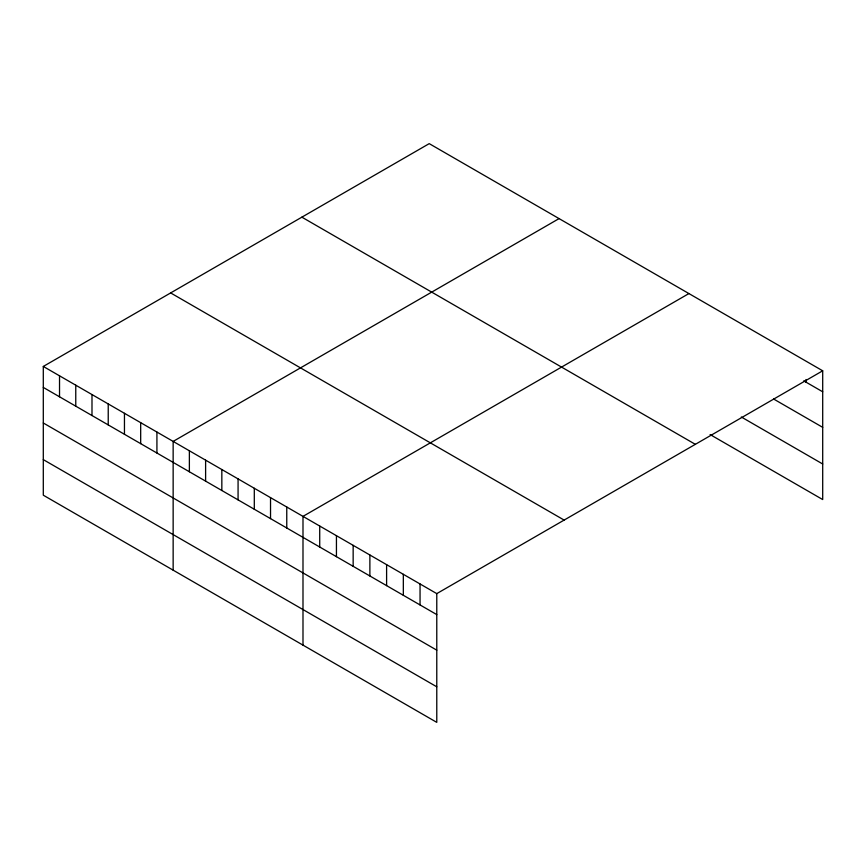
<?xml version="1.0" encoding="UTF-8"?>
<svg xmlns="http://www.w3.org/2000/svg" width="866" height="866" viewBox="0 0 866 866"><rect width="100%" height="100%" fill="white"/><g stroke="black" fill="none" stroke-linecap="round" stroke-linejoin="round"><path stroke-width="1.3" d="M43.3 366.448L436.778 593.621L436.778 722.363L43.3 495.2L43.3 366.448L429.222 143.637L822.7 370.8L822.7 499.552L710.098 434.548M559.068 218.6L173.146 441.411L173.146 570.164M688.914 293.563L302.992 516.374L302.992 645.127M436.778 593.621L822.7 370.8M803.745 380.845L822.7 391.789M773.652 399.031L822.7 427.349M741.318 417.001L822.7 463.992M301.866 217.16L695.344 444.334M170.656 292.925L564.134 520.087M43.3 387.427L436.778 614.6M43.3 422.987L436.778 650.16M43.3 459.63L436.778 686.803M805.975 379.514L805.975 382.133M420.053 583.965L420.053 604.944M403.329 574.31L403.329 595.288M386.604 564.654L386.604 585.633M369.879 554.998L369.879 575.977M353.155 545.342L353.155 566.321M336.441 535.686L336.441 556.676M319.716 526.03L319.716 547.02M286.765 507.011L286.765 527.989M270.528 497.636L270.528 518.615M254.301 488.272L254.301 509.251M238.074 478.898L238.074 499.877M221.837 469.524L221.837 490.502M205.61 460.16L205.61 481.139M189.373 450.785L189.373 471.764M156.919 432.047L156.919 453.026M140.682 422.673L140.682 443.652M124.455 413.299L124.455 434.288M108.228 403.935L108.228 424.914M91.991 394.56L91.991 415.539M75.764 385.186L75.764 406.176M59.527 375.822L59.527 396.801"/></g></svg>
